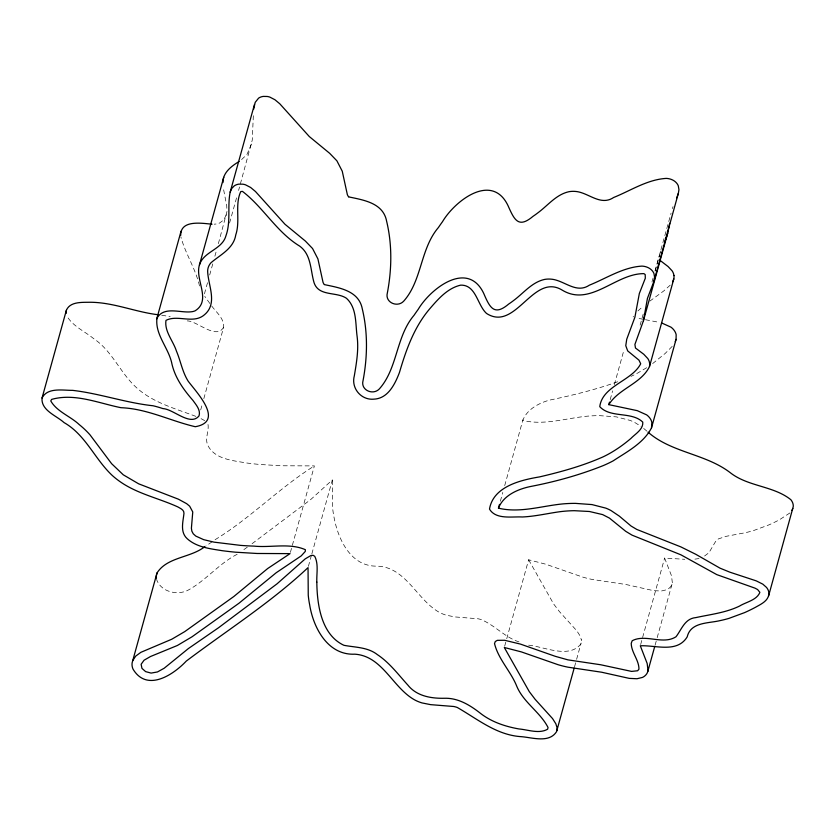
<?xml version="1.0" encoding="UTF-8"?>
<svg xmlns="http://www.w3.org/2000/svg" width="835" height="835" viewBox="0 0 835 835"><rect width="100%" height="100%" fill="white"/><g stroke="black" fill="none" stroke-linecap="round" stroke-linejoin="round"><path stroke-width="0.63" stroke-dasharray="4.17 3.13" d="M253.339 115.731L252.254 140.092L238.601 190.422M203.823 398.65L223.634 327.226C224.385 317.937 215.2 311.559 210.681 304.524M659.232 256.731L659.587 254.978L655.068 271.271M617.649 381.752C595.397 389.778 572.392 395.331 549.294 400.174C538.606 403.18 526.875 409.505 522.773 420.443C544.347 425.652 566.266 418.095 587.756 416.133A114.687 89.752 15.5 0 1 599.812 415.663L616.303 416.863L630.122 420.412A38.18 29.883 15.5 0 1 635.341 422.834L641.029 426.414M218.363 243.663L226.953 211.652L226.734 205.859L223.279 187.885M204.46 293.784L207.591 282.512M209.679 274.986L213.155 262.461M214.887 256.188L216.63 249.926M229.573 222.997L236.869 196.684M200.692 409.933L202.435 403.67M290.392 552.373L314.377 465.909L281.374 465.763L259.748 464.469A306.226 239.655 15.5 0 1 246.711 462.997C233.059 460.523 214.616 459.407 207.748 445.18C204.502 438.051 209.668 430.401 207.769 423.261M308.386 566.36L311.518 555.077M311.862 553.824L332.372 479.895L310.777 499.507L250.917 544.566M500.353 501.209L502.785 492.431M504.705 485.605L522.94 419.755M504.653 646.238L506.396 639.965M506.741 638.712L528.628 559.774L545.746 564.199L582.413 576.995A90.41 70.756 15.5 0 0 592.297 579.469L625.937 584.5L653.565 590.658L661.341 591.023L666.706 589.729A12.922 10.114 15.5 0 0 668.793 588.498L669.733 587.683A13.777 10.782 15.5 0 0 672.352 582.799L671.507 575.785L664.629 558.072L684.752 559.304M610.197 399.631L612.629 390.863M614.372 384.601L624.1 349.51M651.968 282.042L653.356 277.032M655.089 270.77L671.079 213.123M640.132 325.149L643.952 311.371M574.522 666.841L576.265 660.568M576.609 659.316L581.129 643.023M640.654 644.536L664.629 558.072M655.099 645.163L656.842 638.9M657.187 637.648L672.133 583.759M223.634 327.226C216.328 340.221 197.425 321.026 187.27 320.89M251.46 144.058L246.993 154.444L240.835 160.289M660.151 253.068L660.882 251.001M672.363 208.614L673.041 206.631M226.358 214.845L223.603 220.033L219.48 223.081A12.577 9.843 15.5 0 1 216.035 224.02L214.188 224.177M633.139 316.935L633.473 316.298M672.196 346.389L665.14 353.476L652.385 363.789M670.213 285.163L663.689 291.008L649.954 301.028M637.909 310.954L643.086 306.33M789.9 512.961L779.441 519.777A192.123 150.363 15.5 0 1 768.92 524.891L753.295 530.663A114.249 89.408 15.5 0 1 744.382 532.897L726.252 536.3L718.413 538.888L715.595 541.487L708.946 552.739L703.153 557.06M247.285 547.196L241.785 551.09M215.086 539.702C250.5 518.117 279.318 487.807 314.377 465.909M212.1 541.811L206.005 545.913M237.15 554.294C218.593 563.782 205.556 581.035 187.228 590.627C176.895 595.261 162.595 592.015 157.366 581.431A16.7 13.068 15.5 0 1 156.656 579.354M646.655 367.724L637.491 373.141A140.969 110.324 15.5 0 1 630.968 376.387M699.052 558.552L692.81 559.45M161.739 315.244L170.173 316.58M645.465 319.721L659.546 322.414M643.19 319.314L637.543 318.166M528.639 645.173C543.909 646.624 568.844 659.013 580.784 644.098A13.861 10.845 15.5 0 0 581.306 639.735M195.839 416.373C177.855 409.536 158.869 404.338 143.046 392.972A68.783 53.826 15.5 0 1 136.418 387.586C120.219 373.015 112.307 351.055 93.791 338.739C84.846 331.38 73.031 326.422 66.946 316.162M518.984 641.906C504.945 637.282 494.998 625.498 481.607 619.758A18.871 14.769 15.5 0 0 478.069 618.777L454.95 616.929L446.297 615.197A31.469 24.622 15.5 0 1 439.701 612.566C416.759 600.083 405.716 566.109 376.136 566.151C350.303 566.078 337.904 538.669 333.958 516.938A134.425 105.2 15.5 0 1 332.58 507.482L332.372 479.895M201.068 418.659L204.94 420.788M643.67 428.428L647.302 431.507M209.888 303.512L204.784 296.415M528.628 559.774L553.615 603.924L559.429 611.585L576.87 630.863L580.158 636.04L581.306 639.735M199.513 285.935C195.609 268.682 185.391 253.777 180.851 236.837"/><path stroke-width="1.25" d="M222.955 182.594C222.757 172.574 231.472 166.175 239.134 161.447M253.673 109.166L255.207 102.35L258.599 98.144A11.335 8.872 15.5 0 1 263.276 96.411L267.231 96.474A12.4 9.707 15.5 0 1 269.809 97.09L274.945 99.751L279.788 103.79L309.305 136.554L329.679 153.327L336.891 160.811L342.256 171.217L347.36 194.659A15.343 12.003 15.5 0 0 348.185 196.235L348.623 196.789M669.67 223.237L667.708 233.226L643.378 320.943L634.903 344.448L635.477 348.018L643.775 354.27L647.783 358.539A14.331 11.22 15.5 0 1 649.244 361.545L649.63 363.288A14.331 11.22 15.5 0 1 649.463 366.502M204.93 546.57C190.641 557.989 167.282 556.778 157.022 572.956L132.149 662.76A16.7 13.068 15.5 0 0 133.036 669.148C146.918 692.267 173.127 675.014 186.236 661.122C227.047 630.341 270.676 602.703 308.042 567.612L308.251 595.198A134.425 105.2 15.5 0 0 309.639 604.655C313.282 627.805 327.821 655.475 354.896 654.181C382.847 656.091 392.92 688.447 415.371 700.283A31.469 24.622 15.5 0 0 421.967 702.913L430.62 704.646L453.749 706.493A18.871 14.769 15.5 0 1 457.277 707.475C477.724 719.154 496.658 735.207 521.437 736.679C532.573 737.597 549.033 743.223 556.454 731.815A13.861 10.845 15.5 0 0 556.976 727.452L555.828 723.757L552.551 718.58L535.11 699.302L529.286 691.641L504.309 647.49L521.416 651.916L558.093 664.712A90.41 70.756 15.5 0 0 567.977 667.186L601.607 672.217L629.235 678.375L637.011 678.74L642.376 677.446A12.922 10.114 15.5 0 0 644.463 676.214L645.413 675.4A13.777 10.782 15.5 0 0 648.023 670.515L647.177 663.501L640.299 645.789C655.861 645.069 677.143 653.314 687.195 636.875C690.733 621.929 708.362 623.474 720.062 620.614A114.249 89.408 15.5 0 0 728.976 618.38L744.601 612.608A192.123 150.363 15.5 0 0 755.111 607.494C760.455 604.415 767.751 601.377 768.868 594.541A12.515 9.79 15.5 0 0 768.878 592.756A12.796 10.01 15.5 0 0 768.461 590.888A13.151 10.291 15.5 0 0 766.478 587.381L762.804 584.145L756.239 580.868L729.905 572.194L720.02 568.165L695.701 554.252L680.932 546.925L636.781 529.432L631.009 525.987L619.34 516.145L611.011 510.55A38.18 29.883 15.5 0 0 605.792 508.129L591.973 504.58L575.482 503.38A114.687 89.752 15.5 0 0 563.437 503.849C541.936 505.812 520.028 513.368 498.453 508.16C503.578 495.04 518.504 488.84 531.446 486.325C555.964 481.576 580.168 474.823 603.371 465.544A140.969 110.324 15.5 0 0 613.172 460.857C626.897 451.798 643.722 443.124 651.519 427.823L676.058 339.344L676.162 334.752A13.997 10.959 15.5 0 0 675.014 331.683L674.398 330.681A14.779 11.565 15.5 0 0 670.975 327.163L661.623 322.947M158.368 314.764C135.26 312.081 113.383 302.26 89.877 302.26C81.934 302.427 70.14 301.466 66.372 310.265L42.053 397.982C40.863 410.434 56.456 415.632 64.044 422.583C85.546 434.805 94.699 458.926 112.088 475.303A68.783 53.826 15.5 0 0 118.716 480.689C136.408 493.683 158.326 497.963 177.959 506.981C180.36 508.431 184.159 509.872 183.971 513.295C183.105 521.802 179.817 532.125 187.301 538.794C196.809 547.332 210.295 548.762 222.381 550.714A306.226 239.655 15.5 0 0 235.418 552.185L257.055 553.48L290.048 553.626L267.68 568.531L233.8 596.534L184.754 631.604L171.739 639.245L140.896 652.312L135.708 656.112L132.702 660.673M66.372 310.265L66.142 313.417M223.728 177.333L199.408 265.05C194.774 279.694 211.829 300.391 195.15 310.797A12.577 9.843 15.5 0 1 191.706 311.737C180.485 313.334 164.046 305.725 156.98 318.166C154.799 334.772 169.046 348.289 171.979 364.175C175.235 378.067 183.627 389.757 192.864 400.309C196.016 404.756 200.87 409.975 199.033 415.882C190.328 426.706 173.419 409.046 162.94 408.607A86.36 67.583 15.5 0 0 153.035 405.758C125.782 402.846 99.772 393.504 72.614 390.363C62.823 390.456 47.491 387.189 42.053 397.982M212.038 224.208C201.82 223.279 180.423 219.511 180.694 235.449M254.477 104.438L230.157 192.154C227.256 206.485 231.013 221.599 225.982 235.627C222.256 249.769 203.594 251.262 199.408 265.05M643.378 320.943L647.449 298.335L654.014 281.082L678.344 193.365L678.949 189.629L678.281 185.808A11.606 9.081 15.5 0 0 676.997 183.564A11.293 8.841 15.5 0 0 675.264 181.727A11.105 8.694 15.5 0 0 672.123 179.765L670.881 179.264A12.713 9.947 15.5 0 0 666.184 178.398C647.313 179.546 630.832 190.568 613.673 197.477C600.167 206.558 588.226 192.06 574.908 191.392A20.489 16.032 15.5 0 0 568.708 191.758C556.11 194.607 547.823 205.514 537.876 212.841A113.8 89.063 15.5 0 1 533.022 216.328C518.41 228.665 514.391 220.012 508.014 205.629C491.93 172.01 454.866 200.807 442.519 221.661A289.265 226.379 15.5 0 0 438.396 227.537C420.182 248.851 422.113 280.539 403.649 301.226C397.335 307.958 384.674 302.395 387.377 292.855C391.824 269.277 392.262 244.822 386.657 221.369C383.328 202.947 363.778 200.097 348.759 196.903M654.014 281.082L654.619 277.345L653.951 273.525A11.606 9.081 15.5 0 0 652.667 271.281A11.293 8.841 15.5 0 0 650.935 269.444A11.105 8.694 15.5 0 0 647.793 267.482L646.551 266.981A12.713 9.947 15.5 0 0 641.854 266.115C622.983 267.263 606.502 278.285 589.353 285.184C575.847 294.275 563.896 279.777 550.578 279.109A20.489 16.032 15.5 0 0 544.378 279.474C531.791 282.324 523.493 293.231 513.556 300.558A113.8 89.063 15.5 0 1 508.703 304.044C494.268 316.204 489.926 307.979 483.695 293.346C467.61 259.727 430.536 288.524 418.189 309.378A289.265 226.379 15.5 0 0 414.066 315.254C395.853 336.568 397.794 368.256 379.32 388.943C373.015 395.675 360.355 390.112 363.058 380.572C367.504 356.994 367.932 332.539 362.338 309.086C358.998 290.663 339.448 287.814 324.429 284.62M157.022 572.956L156.479 575.054A16.7 13.068 15.5 0 0 156.458 578.29M768.513 596.19L793.198 506.824A12.515 9.79 15.5 0 0 793.208 505.039A12.796 10.01 15.5 0 0 792.791 503.171A13.151 10.291 15.5 0 0 790.808 499.664C773.283 485.667 747.774 486.721 729.926 472.433C705.272 453.718 671.267 452.633 648.023 432.133M156.74 318.897L181.059 231.18M498.453 508.16L499.497 504.403M651.519 427.823L651.843 422.468A13.997 10.959 15.5 0 0 650.695 419.4L650.079 418.398A14.779 11.565 15.5 0 0 646.655 414.88L637.303 410.663L608.809 404.641L609.508 402.136M556.799 730.74L574.177 668.094M647.803 671.476L654.755 646.415M676.058 339.344L675.275 341.598M667.708 233.226L666.017 238.455M678.344 193.365L676.736 197.843M230.157 192.154L231.775 188.418L234.27 185.861A11.335 8.872 15.5 0 1 238.956 184.128L242.901 184.191A12.4 9.707 15.5 0 1 245.48 184.806L250.625 187.468L255.468 191.507L284.986 224.271L305.349 241.044L312.561 248.527L317.926 258.933L323.041 282.376A15.343 12.003 15.5 0 0 323.865 283.952L324.293 284.505M792.832 508.473L791.904 510.488M664.994 241.085L665.672 239.332M672.676 281.792L673.814 278.88L649.484 366.596C641.144 383.756 618.787 388.484 608.809 404.641M659.546 259.998L668.094 266.553L672.102 270.822A14.331 11.22 15.5 0 1 673.563 273.828L673.96 275.571M673.939 275.466A14.331 11.22 15.5 0 1 673.793 278.786M316.82 582.141C317.081 604.697 321.287 634.809 343.947 645.309C355.334 647.48 367.797 647.083 377.41 654.65C389.517 662.677 398.211 674.482 407.866 685.097C416.634 696.129 431.027 698.54 444.293 698.269C458.279 697.768 470.397 705.387 480.95 713.716C491.982 722.118 505.405 726.554 518.921 728.945C528.179 729.727 539.055 734.132 547.635 729.205L548.042 727.504C540.245 712.13 523.67 702.673 516.823 686.391C510.863 671.371 498.349 659.306 494.518 643.576L495.291 641.52L497.336 640.341L504.643 640.278L520.414 644.088L555.244 656.31L567.946 659.869L600.678 664.754L631.573 671.403L637.637 670.755L638.963 669.138C639.015 659.942 631.333 652.553 631.229 643.305L632.199 640.737C645.674 633.619 662.844 645.267 676.037 636.74C681.684 629.36 684.815 618.505 695.899 617.587C710.554 614.403 725.751 612.744 739.434 606.126C746.135 601.972 756.781 600.24 759.892 592.349L757.596 589.531L754.934 588.122L716.795 574.626L680.953 554.837L632.064 535.152L625.718 531.321L609.456 518.107L602.64 514.6L589.406 511.49L574.313 510.696A108.78 85.128 15.5 0 0 559.847 511.719C547.353 513.442 535.016 516.416 522.376 516.98C511.751 516.406 495.865 519.798 489.498 509.11C493.203 486.628 520.268 480.125 539.556 476.9C561.183 471.848 582.788 465.888 603.12 456.849C613.161 452.059 622.388 445.681 630.863 438.49C635.331 433.803 643.441 429.482 642.762 422.103C631.469 411.164 610.688 418.418 599.76 406.676C602.442 385.707 631.761 381.146 640.706 363.768L638.952 360.135L627.69 350.909L625.77 345.68L626.741 339.229L634.903 317.227L639.339 293.492L645.309 278.243L645.204 274.579L643.931 273.65C615.739 273.337 590.512 307.196 562.341 290.204C533.064 272.095 515.8 332.309 486.513 313.428C477.213 304.963 476.138 284.693 460.69 285.142C447.936 288.044 438.657 298.46 430.453 307.979C414.4 326.37 406.207 349.468 399.454 372.493C395.059 383.996 388.056 398.556 373.934 399.151C361.2 400.414 350.919 388.192 354.322 375.833C356.493 362.901 358.779 349.823 357.14 336.672C355.334 323.709 357.004 307.854 346.431 298.262C336.432 291.457 318.73 296.717 314.075 282.741C310.37 270.185 311.424 254.654 299.629 246.085C276.636 232.109 263.317 207.289 242.474 191.392L240.772 191.57C234.583 204.732 240.511 220.91 235.773 234.865C233.602 248.611 220.503 254.623 211.046 262.681A19.967 15.625 15.5 0 0 207.644 271.104C208.072 285.403 217.977 303.262 204.585 314.649C193.522 324.46 177.636 314.284 165.977 320.379C164.276 331.391 173.221 340.962 176.435 351.076C180.652 360.991 182.343 371.951 188.157 381.157C196.789 392.721 224.667 421.466 195.306 426.716C170.455 420.955 147.127 408.67 120.971 407.699C98.384 403.138 74.649 392.867 51.624 399.401L50.758 400.925C56.926 411.697 70.307 416.195 79.2 424.566A85.88 67.207 15.5 0 1 89.961 434.784L111.629 463.696L123.277 474.812L138.652 483.82L178.387 499.184L186.633 503.662L189.66 506.187L192.76 511.959L191.403 528.231L191.862 531.175L193.261 533.815L195.797 536.091L203.709 539.671L214.073 542.155L240.365 545.359A220.722 172.741 15.5 0 0 253.892 546.111C270.811 547.885 289.62 542.74 305.359 549.691L305.297 551.413L301.205 555.901L276.176 572.758L239.04 603.183L192.008 636.802L177.396 645.476L150.519 656.508L144.058 660.224L141.125 664.295L141.96 668.386L145.614 671.611L151.104 673.093L157.471 671.956L164.171 668.24L188.355 648.586L218.54 627.743L277.084 583.801L305.255 558.834L310.954 555.505L313.115 555.306L314.732 556.298C318.73 564.209 316.465 573.603 316.82 582.141"/></g></svg>
